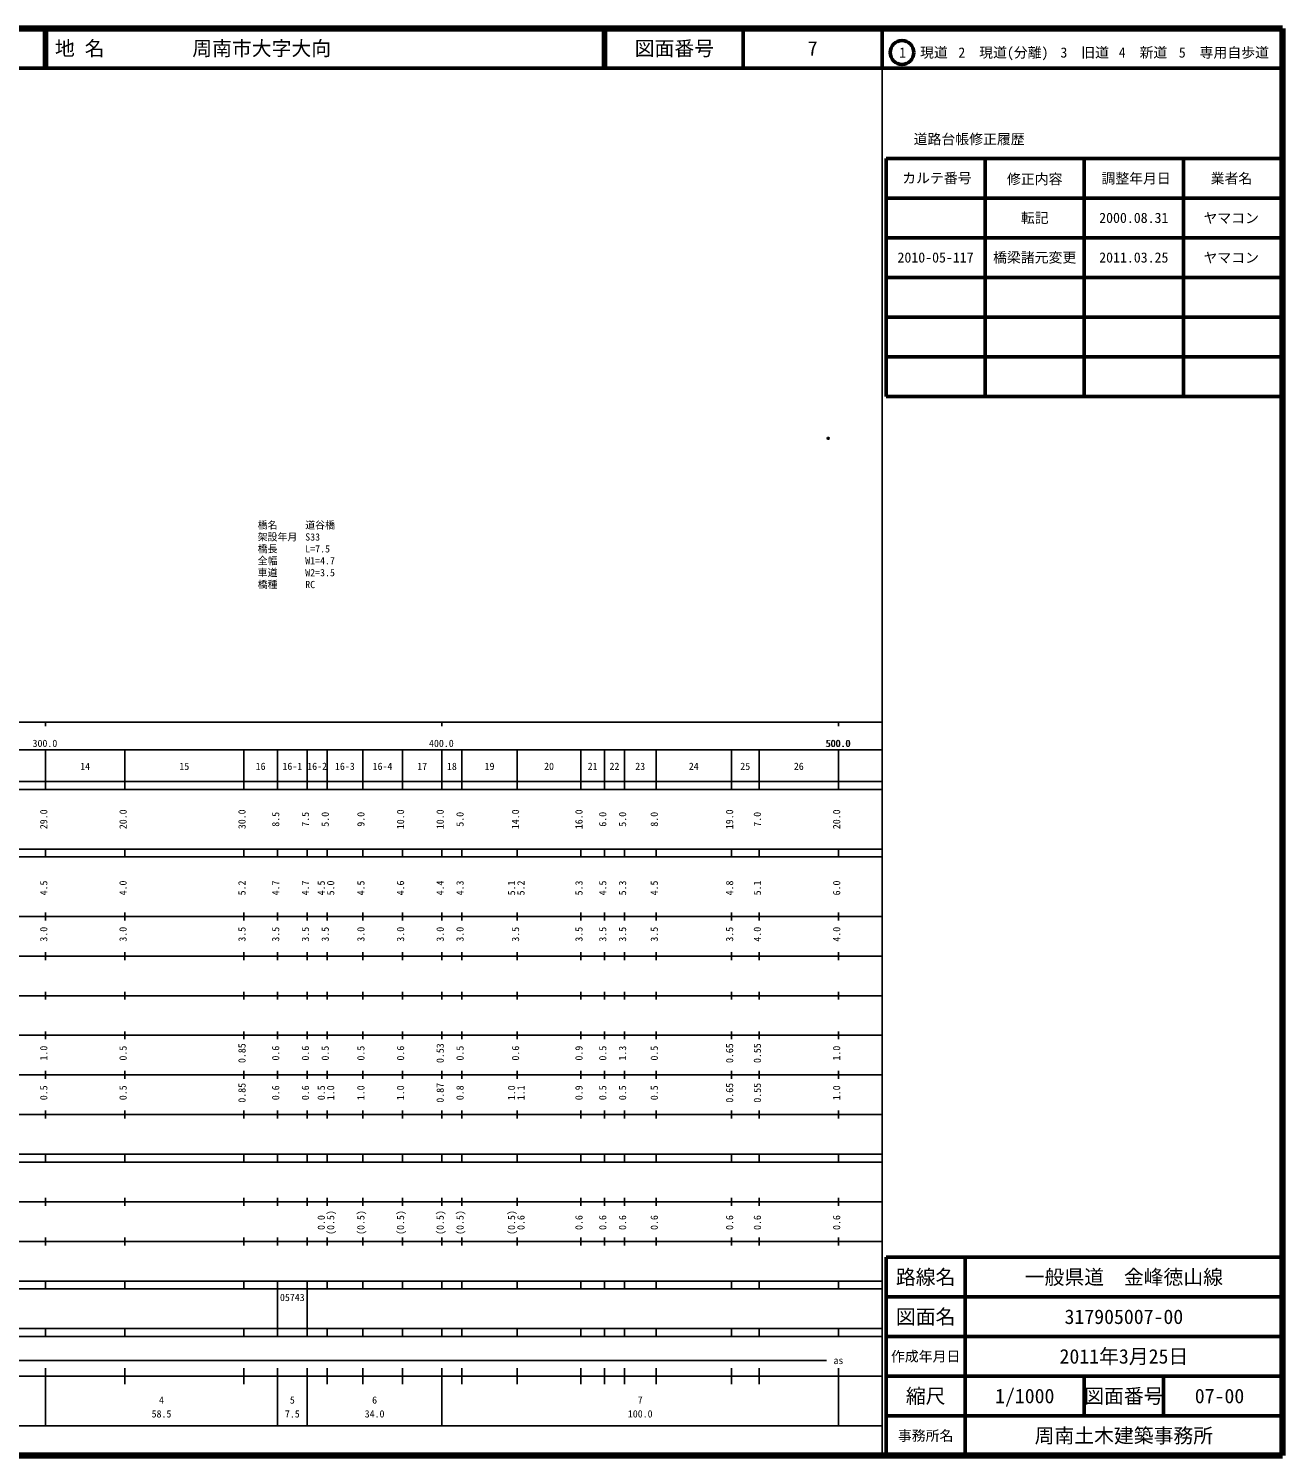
# Model space of a CAD drawing. Units: millimetres on the paper. Extents: x 40 to 680, y 20 to 380.
# Drawn here: x 363.7 to 680, y 20 to 380 of the extents above; entities that cross this region are included whole.
import ezdxf
from ezdxf.enums import TextEntityAlignment as Align

# ---------------------------------------------------------------- set-up
doc = ezdxf.new("R2010")
doc.units = ezdxf.units.MM
doc.header["$PDMODE"] = 32
doc.header["$PDSIZE"] = 0.5
for name, color, linetype in [('M-OTRS', 6, 'Continuous'), ('M-STR-HTXT', 7, 'Continuous'), ('M-TTL-TXT', 7, 'Continuous')]:
    doc.layers.add(name, color=color, linetype=linetype)
for name, color, linetype, lineweight in [('M-TTL', 2, 'Continuous', 140), ('M-TTL-BAND', 7, 'Continuous', 25), ('M-TTL-FRAM', 2, 'Continuous', 50), ('M-TTL-LINE', 7, 'Continuous', 50)]:
    doc.layers.add(name, color=color, linetype=linetype, lineweight=lineweight)
doc.styles.add('ＭＳ ゴシック', font='')
doc.styles.get('ＭＳ ゴシック').set_extended_font_data('MS Gothic')

msp = doc.modelspace()

# ---------------------------------------------------------------- linework, layer by layer
at = {"layer": 'M-OTRS'}
msp.add_point((565.429, 276.614), dxfattribs=at)
at = {"layer": 'M-TTL'}
for p, q in [((680, 380), (40, 380)), ((680, 20), (680, 380)), ((40, 20), (680, 20))]:
    msp.add_line(p, q, dxfattribs=at)
at = {"layer": 'M-TTL-BAND'}
for p, q in [((579, 20), (579, 370)), ((40, 205), (579, 205)), ((368, 205), (368, 204)), ((468, 205), (468, 204)), ((568, 205), (568, 204)), ((68, 198), (579, 198)), ((368, 188), (368, 198)), ((388, 188), (388, 198)), ((418, 188), (418, 198)), ((426.5, 188), (426.5, 198)), ((434, 188), (434, 198)), ((439, 188), (439, 198)), ((448, 188), (448, 198)), ((458, 188), (458, 198)), ((468, 188), (468, 198)), ((473, 188), (473, 198)), ((487, 188), (487, 198)), ((503, 188), (503, 198)), ((509, 188), (509, 198)), ((514, 188), (514, 198)), ((522, 188), (522, 198)), ((541, 188), (541, 198)), ((548, 188), (548, 198)), ((568, 188), (568, 198)), ((40, 190), (579, 190)), ((40, 188), (579, 188)), ((40, 173), (579, 173)), ((368, 171), (368, 173)), ((388, 171), (388, 173)), ((418, 171), (418, 173)), ((426.5, 171), (426.5, 173)), ((434, 171), (434, 173)), ((439, 171), (439, 173)), ((448, 171), (448, 173)), ((458, 171), (458, 173)), ((468, 171), (468, 173)), ((473, 171), (473, 173)), ((487, 171), (487, 173)), ((503, 171), (503, 173)), ((509, 171), (509, 173)), ((514, 171), (514, 173)), ((522, 171), (522, 173)), ((541, 171), (541, 173)), ((548, 171), (548, 173)), ((568, 171), (568, 173)), ((40, 171), (579, 171)), ((40, 156), (579, 156)), ((368, 155), (368, 157)), ((388, 155), (388, 157)), ((418, 155), (418, 157)), ((426.5, 155), (426.5, 157)), ((434, 155), (434, 157)), ((439, 155), (439, 157)), ((448, 155), (448, 157)), ((458, 155), (458, 157)), ((468, 155), (468, 157)), ((473, 155), (473, 157)), ((487, 155), (487, 157)), ((503, 155), (503, 157)), ((509, 155), (509, 157)), ((514, 155), (514, 157)), ((522, 155), (522, 157)), ((541, 155), (541, 157)), ((548, 155), (548, 157)), ((568, 155), (568, 157)), ((46, 146), (579, 146)), ((368, 145), (368, 147)), ((388, 145), (388, 147)), ((418, 145), (418, 147)), ((426.5, 145), (426.5, 147)), ((434, 145), (434, 147)), ((439, 145), (439, 147)), ((448, 145), (448, 147)), ((458, 145), (458, 147)), ((468, 145), (468, 147)), ((473, 145), (473, 147)), ((487, 145), (487, 147)), ((503, 145), (503, 147)), ((509, 145), (509, 147)), ((514, 145), (514, 147)), ((522, 145), (522, 147)), ((541, 145), (541, 147)), ((548, 145), (548, 147)), ((568, 145), (568, 147)), ((368, 135), (368, 137)), ((388, 135), (388, 137)), ((418, 135), (418, 137)), ((426.5, 135), (426.5, 137)), ((434, 135), (434, 137)), ((439, 135), (439, 137)), ((448, 135), (448, 137)), ((458, 135), (458, 137)), ((468, 135), (468, 137)), ((473, 135), (473, 137)), ((487, 135), (487, 137)), ((503, 135), (503, 137)), ((509, 135), (509, 137)), ((514, 135), (514, 137)), ((522, 135), (522, 137)), ((541, 135), (541, 137)), ((548, 135), (548, 137)), ((568, 135), (568, 137)), ((52, 136), (579, 136)), ((46, 126), (579, 126)), ((368, 125), (368, 127)), ((388, 125), (388, 127)), ((418, 125), (418, 127)), ((426.5, 125), (426.5, 127)), ((434, 125), (434, 127)), ((439, 125), (439, 127)), ((448, 125), (448, 127)), ((458, 125), (458, 127)), ((468, 125), (468, 127)), ((473, 125), (473, 127)), ((487, 125), (487, 127)), ((503, 125), (503, 127)), ((509, 125), (509, 127)), ((514, 125), (514, 127)), ((522, 125), (522, 127)), ((541, 125), (541, 127)), ((548, 125), (548, 127)), ((568, 125), (568, 127)), ((52, 116), (579, 116)), ((368, 115), (368, 117)), ((388, 115), (388, 117)), ((418, 115), (418, 117)), ((426.5, 115), (426.5, 117)), ((434, 115), (434, 117)), ((439, 115), (439, 117)), ((448, 115), (448, 117)), ((458, 115), (458, 117)), ((468, 115), (468, 117)), ((473, 115), (473, 117)), ((487, 115), (487, 117)), ((503, 115), (503, 117)), ((509, 115), (509, 117)), ((514, 115), (514, 117)), ((522, 115), (522, 117)), ((541, 115), (541, 117)), ((548, 115), (548, 117)), ((568, 115), (568, 117)), ((46, 106), (579, 106)), ((368, 105), (368, 107)), ((388, 105), (388, 107)), ((418, 105), (418, 107)), ((426.5, 105), (426.5, 107)), ((434, 105), (434, 107)), ((439, 105), (439, 107)), ((448, 105), (448, 107)), ((458, 105), (458, 107)), ((468, 105), (468, 107)), ((473, 105), (473, 107)), ((487, 105), (487, 107)), ((503, 105), (503, 107)), ((509, 105), (509, 107)), ((514, 105), (514, 107)), ((522, 105), (522, 107)), ((541, 105), (541, 107)), ((548, 105), (548, 107)), ((568, 105), (568, 107)), ((40, 96), (579, 96)), ((40, 94), (579, 94)), ((368, 94), (368, 96)), ((388, 94), (388, 96)), ((418, 94), (418, 96)), ((426.5, 94), (426.5, 96)), ((434, 94), (434, 96)), ((439, 94), (439, 96)), ((448, 94), (448, 96)), ((458, 94), (458, 96)), ((468, 94), (468, 96)), ((473, 94), (473, 96)), ((487, 94), (487, 96)), ((503, 94), (503, 96)), ((509, 94), (509, 96)), ((514, 94), (514, 96)), ((522, 94), (522, 96)), ((541, 94), (541, 96)), ((548, 94), (548, 96)), ((568, 94), (568, 96)), ((49, 84), (579, 84)), ((368, 83), (368, 85)), ((388, 83), (388, 85)), ((418, 83), (418, 85)), ((426.5, 83), (426.5, 85)), ((434, 83), (434, 85)), ((439, 83), (439, 85)), ((448, 83), (448, 85)), ((458, 83), (458, 85)), ((468, 83), (468, 85)), ((473, 83), (473, 85)), ((487, 83), (487, 85)), ((503, 83), (503, 85)), ((509, 83), (509, 85)), ((514, 83), (514, 85)), ((522, 83), (522, 85)), ((541, 83), (541, 85)), ((548, 83), (548, 85)), ((568, 83), (568, 85)), ((40, 74), (579, 74)), ((368, 73), (368, 75)), ((388, 73), (388, 75)), ((418, 73), (418, 75)), ((426.5, 73), (426.5, 75)), ((434, 73), (434, 75)), ((439, 73), (439, 75)), ((448, 73), (448, 75)), ((458, 73), (458, 75)), ((468, 73), (468, 75)), ((473, 73), (473, 75)), ((487, 73), (487, 75)), ((503, 73), (503, 75)), ((509, 73), (509, 75)), ((514, 73), (514, 75)), ((522, 73), (522, 75)), ((541, 73), (541, 75)), ((548, 73), (548, 75)), ((568, 73), (568, 75)), ((40, 64), (579, 64)), ((40, 62), (579, 62)), ((368, 62), (368, 64)), ((388, 62), (388, 64)), ((418, 62), (418, 64)), ((426.5, 62), (426.5, 64)), ((426.5, 52), (426.5, 62)), ((434, 62), (434, 64)), ((434, 52), (434, 62)), ((439, 62), (439, 64)), ((448, 62), (448, 64)), ((458, 62), (458, 64)), ((468, 62), (468, 64)), ((473, 62), (473, 64)), ((487, 62), (487, 64)), ((503, 62), (503, 64)), ((509, 62), (509, 64)), ((514, 62), (514, 64)), ((522, 62), (522, 64)), ((541, 62), (541, 64)), ((548, 62), (548, 64)), ((568, 62), (568, 64)), ((40, 52), (579, 52)), ((368, 50), (368, 52)), ((388, 50), (388, 52)), ((418, 50), (418, 52)), ((426.5, 50), (426.5, 52)), ((434, 50), (434, 52)), ((439, 50), (439, 52)), ((448, 50), (448, 52)), ((458, 50), (458, 52)), ((468, 50), (468, 52)), ((473, 50), (473, 52)), ((487, 50), (487, 52)), ((503, 50), (503, 52)), ((509, 50), (509, 52)), ((514, 50), (514, 52)), ((522, 50), (522, 52)), ((541, 50), (541, 52)), ((548, 50), (548, 52)), ((568, 50), (568, 52)), ((40, 50), (579, 50)), ((71, 44), (565, 44)), ((40, 40), (579, 40)), ((368, 27.5), (368, 42)), ((388, 38), (388, 42)), ((418, 38), (418, 42)), ((426.5, 27.5), (426.5, 42)), ((434, 27.5), (434, 42)), ((439, 38), (439, 42)), ((448, 38), (448, 42)), ((458, 38), (458, 42)), ((468, 27.5), (468, 42)), ((473, 38), (473, 42)), ((487, 38), (487, 42)), ((503, 38), (503, 42)), ((509, 38), (509, 42)), ((514, 38), (514, 42)), ((522, 38), (522, 42)), ((541, 38), (541, 42)), ((548, 38), (548, 42)), ((568, 27.5), (568, 42)), ((68, 27.5), (579, 27.5))]:
    msp.add_line(p, q, dxfattribs=at)
at = {"layer": 'M-TTL-FRAM'}
for p, q in [((580, 347.197), (580, 287.197)), ((580, 347.197), (680, 347.197)), ((580, 287.197), (680, 287.197)), ((680, 70), (580, 70)), ((580, 70), (580, 20))]:
    msp.add_line(p, q, dxfattribs=at)
at = {"layer": 'M-TTL-LINE'}
for p, q in [((367.75, 380), (367.75, 370)), ((368.25, 380), (368.25, 370)), ((508.747, 380), (508.747, 370)), ((509.247, 380), (509.247, 370)), ((543.997, 380), (543.997, 370)), ((579, 380), (579, 370)), ((40, 370), (680, 370)), ((605, 347.197), (605, 287.197)), ((630, 347.197), (630, 287.197)), ((655, 347.197), (655, 287.197)), ((580, 337.197), (680, 337.197)), ((580, 327.197), (680, 327.197)), ((580, 317.197), (680, 317.197)), ((580, 307.197), (680, 307.197)), ((580, 297.197), (680, 297.197)), ((600, 70), (600, 20)), ((680, 60), (580, 60)), ((680, 50), (580, 50)), ((680, 40), (580, 40)), ((630, 40), (630, 30)), ((650, 40), (650, 30)), ((680, 30), (580, 30))]:
    msp.add_line(p, q, dxfattribs=at)
msp.add_circle((584.031, 373.958), 3, dxfattribs=at)

# ---------------------------------------------------------------- texts
at = {"layer": 'M-STR-HTXT', "style": 'ＭＳ ゴシック'}
for s, p in [('橋名', (421.506, 253.263)), ('道谷橋', (433.506, 253.263)), ('架設年月', (421.506, 250.263)), ('S33', (433.506, 250.263)), ('橋長', (421.506, 247.263)), ('L=7.5', (433.506, 247.263)), ('全幅', (421.506, 244.263)), ('W1=4.7', (433.506, 244.263)), ('車道', (421.506, 241.263)), ('W2=3.5', (433.506, 241.263)), ('橋種', (421.506, 238.263)), ('RC', (433.506, 238.263))]:
    msp.add_text(s, height=1.833, dxfattribs=at).set_placement(p, align=Align.BOTTOM_LEFT)
at = {"layer": 'M-TTL-BAND', "style": 'ＭＳ ゴシック'}
for s, p in [('300.0', (367.844, 198.195)), ('400.0', (467.844, 198.195)), ('500.0', (567.844, 198.195)), ('500.0', (568, 198.195)), ('14', (378, 192.405)), ('15', (403, 192.405)), ('16', (422.25, 192.405)), ('16-1', (430.25, 192.405)), ('16-2', (436.5, 192.405)), ('16-3', (443.5, 192.405)), ('16-4', (453, 192.405)), ('17', (463, 192.405)), ('18', (470.5, 192.405)), ('19', (480, 192.405)), ('20', (495, 192.405)), ('21', (506, 192.405)), ('22', (511.5, 192.405)), ('23', (518, 192.405)), ('24', (531.5, 192.405)), ('25', (544.5, 192.405)), ('26', (558, 192.405)), ('as', (568, 42.5)), ('4', (397.25, 32.523)), ('5', (430.25, 32.523)), ('6', (451, 32.523)), ('7', (518, 32.523)), ('58.5', (397.25, 29.033)), ('7.5', (430.25, 29.033)), ('34.0', (451, 29.033)), ('100.0', (518, 29.033))]:
    msp.add_text(s, height=1.833, dxfattribs=at).set_placement(p, align=Align.BOTTOM_CENTER)
for s, p in [('29.0', (369, 180.5)), ('20.0', (389, 180.5)), ('30.0', (419, 180.5)), ('8.5', (427.5, 180.5)), ('7.5', (435, 180.5)), ('5.0', (440, 180.5)), ('9.0', (449, 180.5)), ('10.0', (459, 180.5)), ('10.0', (469, 180.5)), ('5.0', (474, 180.5)), ('14.0', (488, 180.5)), ('16.0', (504, 180.5)), ('6.0', (510, 180.5)), ('5.0', (515, 180.5)), ('8.0', (523, 180.5)), ('19.0', (542, 180.5)), ('7.0', (549, 180.5)), ('20.0', (569, 180.5)), ('4.5', (369, 163.174)), ('4.0', (389, 163.174)), ('5.2', (419, 163.174)), ('4.7', (427.5, 163.174)), ('4.7', (435, 163.174)), ('4.5', (439, 163.174)), ('5.0', (441.37, 163.174)), ('4.5', (449, 163.174)), ('4.6', (459, 163.174)), ('4.4', (469, 163.174)), ('4.3', (474, 163.174)), ('5.1', (487, 163.174)), ('5.2', (489.37, 163.174)), ('5.3', (504, 163.174)), ('4.5', (510, 163.174)), ('5.3', (515, 163.174)), ('4.5', (523, 163.174)), ('4.8', (542, 163.174)), ('5.1', (549, 163.174)), ('6.0', (569, 163.174)), ('3.0', (369, 151.5)), ('3.0', (389, 151.5)), ('3.5', (419, 151.5)), ('3.5', (427.5, 151.5)), ('3.5', (435, 151.5)), ('3.5', (440, 151.5)), ('3.0', (449, 151.5)), ('3.0', (459, 151.5)), ('3.0', (469, 151.5)), ('3.0', (474, 151.5)), ('3.5', (488, 151.5)), ('3.5', (504, 151.5)), ('3.5', (510, 151.5)), ('3.5', (515, 151.5)), ('3.5', (523, 151.5)), ('3.5', (542, 151.5)), ('4.0', (549, 151.5)), ('4.0', (569, 151.5)), ('1.0', (369, 121.5)), ('0.5', (389, 121.5)), ('0.85', (419, 121.5)), ('0.6', (427.5, 121.5)), ('0.6', (435, 121.5)), ('0.5', (440, 121.5)), ('0.5', (449, 121.5)), ('0.6', (459, 121.5)), ('0.53', (469, 121.5)), ('0.5', (474, 121.5)), ('0.6', (488, 121.5)), ('0.9', (504, 121.5)), ('0.5', (510, 121.5)), ('1.3', (515, 121.5)), ('0.5', (523, 121.5)), ('0.65', (542, 121.5)), ('0.55', (549, 121.5)), ('1.0', (569, 121.5)), ('0.5', (369, 111.5)), ('0.5', (389, 111.5)), ('0.85', (419, 111.5)), ('0.6', (427.5, 111.5)), ('0.6', (435, 111.5)), ('0.5', (439, 111.5)), ('1.0', (441.37, 111.5)), ('1.0', (449, 111.5)), ('1.0', (459, 111.5)), ('0.87', (469, 111.5)), ('0.8', (474, 111.5)), ('1.0', (487, 111.5)), ('1.1', (489.37, 111.5)), ('0.9', (504, 111.5)), ('0.5', (510, 111.5)), ('0.5', (515, 111.5)), ('0.5', (523, 111.5)), ('0.65', (542, 111.5)), ('0.55', (549, 111.5)), ('1.0', (569, 111.5)), ('0.0', (439, 78.764)), ('(0.5)', (441.37, 78.764)), ('(0.5)', (449, 78.764)), ('(0.5)', (459, 78.764)), ('(0.5)', (469, 78.764)), ('(0.5)', (474, 78.764)), ('(0.5)', (487, 78.764)), ('0.6', (489.37, 78.764)), ('0.6', (504, 78.764)), ('0.6', (510, 78.764)), ('0.6', (515, 78.764)), ('0.6', (523, 78.764)), ('0.6', (542, 78.764)), ('0.6', (549, 78.764)), ('0.6', (569, 78.764))]:
    msp.add_text(s, height=1.833, rotation=90, dxfattribs=at).set_placement(p, align=Align.BOTTOM_CENTER)
msp.add_text('05743', height=1.833, dxfattribs=at).set_placement((427.125, 58.405), align=Align.BOTTOM_LEFT)
at = {"layer": 'M-TTL-TXT', "style": 'ＭＳ ゴシック'}
for s, p in [('地 名', (370.38, 375)), ('周南市大字大向', (405.024, 375))]:
    msp.add_text(s, height=3.666, dxfattribs=at).set_placement(p, align=Align.MIDDLE_LEFT)
for s, height, p in [('図面番号', 3.666, (526.622, 375)), ('7', 3.666, (561.497, 375)), ('1\u3000現道', 2.566, (589.448, 373.958)), ('2\u3000現道(分離)', 2.566, (609.619, 373.958)), ('3\u3000旧道', 2.566, (630.121, 373.958)), ('4\u3000新道', 2.566, (644.824, 373.958)), ('5\u3000専用自歩道', 2.566, (665.228, 373.958)), ('道路台帳修正履歴', 2.566, (600.968, 352.113)), ('カルテ番号', 2.566, (592.839, 342.277)), ('修正内容', 2.566, (617.509, 342.023)), ('調整年月日', 2.566, (643.089, 342.197)), ('業者名', 2.566, (667.134, 342.197)), ('転記', 2.566, (617.5, 332.245)), ('2000.08.31', 2.566, (642.5, 332.245)), ('ヤマコン', 2.566, (667.077, 332.189)), ('2010-05-117', 2.566, (592.5, 322.245)), ('橋梁諸元変更', 2.566, (617.5, 322.245)), ('2011.03.25', 2.566, (642.5, 322.245)), ('ヤマコン', 2.566, (667.077, 322.189)), ('路線名', 3.666, (590, 65)), ('路線名', 3.666, (590, 65)), ('一般県道\u3000金峰徳山線', 3.666, (640, 65)), ('図面名', 3.666, (590, 55)), ('図面名', 3.666, (590, 55)), ('317905007-00', 3.666, (640, 55)), ('2011年3月25日', 3.666, (640, 45)), ('作成年月日', 2.566, (590, 45)), ('作成年月日', 2.566, (590, 45)), ('縮尺', 3.666, (590, 35)), ('縮尺', 3.666, (590, 35)), ('1/1000', 3.666, (615, 35)), ('図面番号', 3.666, (640, 35)), ('図面番号', 3.666, (640, 35)), ('07-00', 3.666, (664.125, 35)), ('事務所名', 2.566, (590, 25)), ('事務所名', 2.566, (590, 25)), ('周南土木建築事務所', 3.666, (640, 25))]:
    msp.add_text(s, height=height, dxfattribs=at).set_placement(p, align=Align.MIDDLE_CENTER)

doc.saveas('drawing.dxf')
